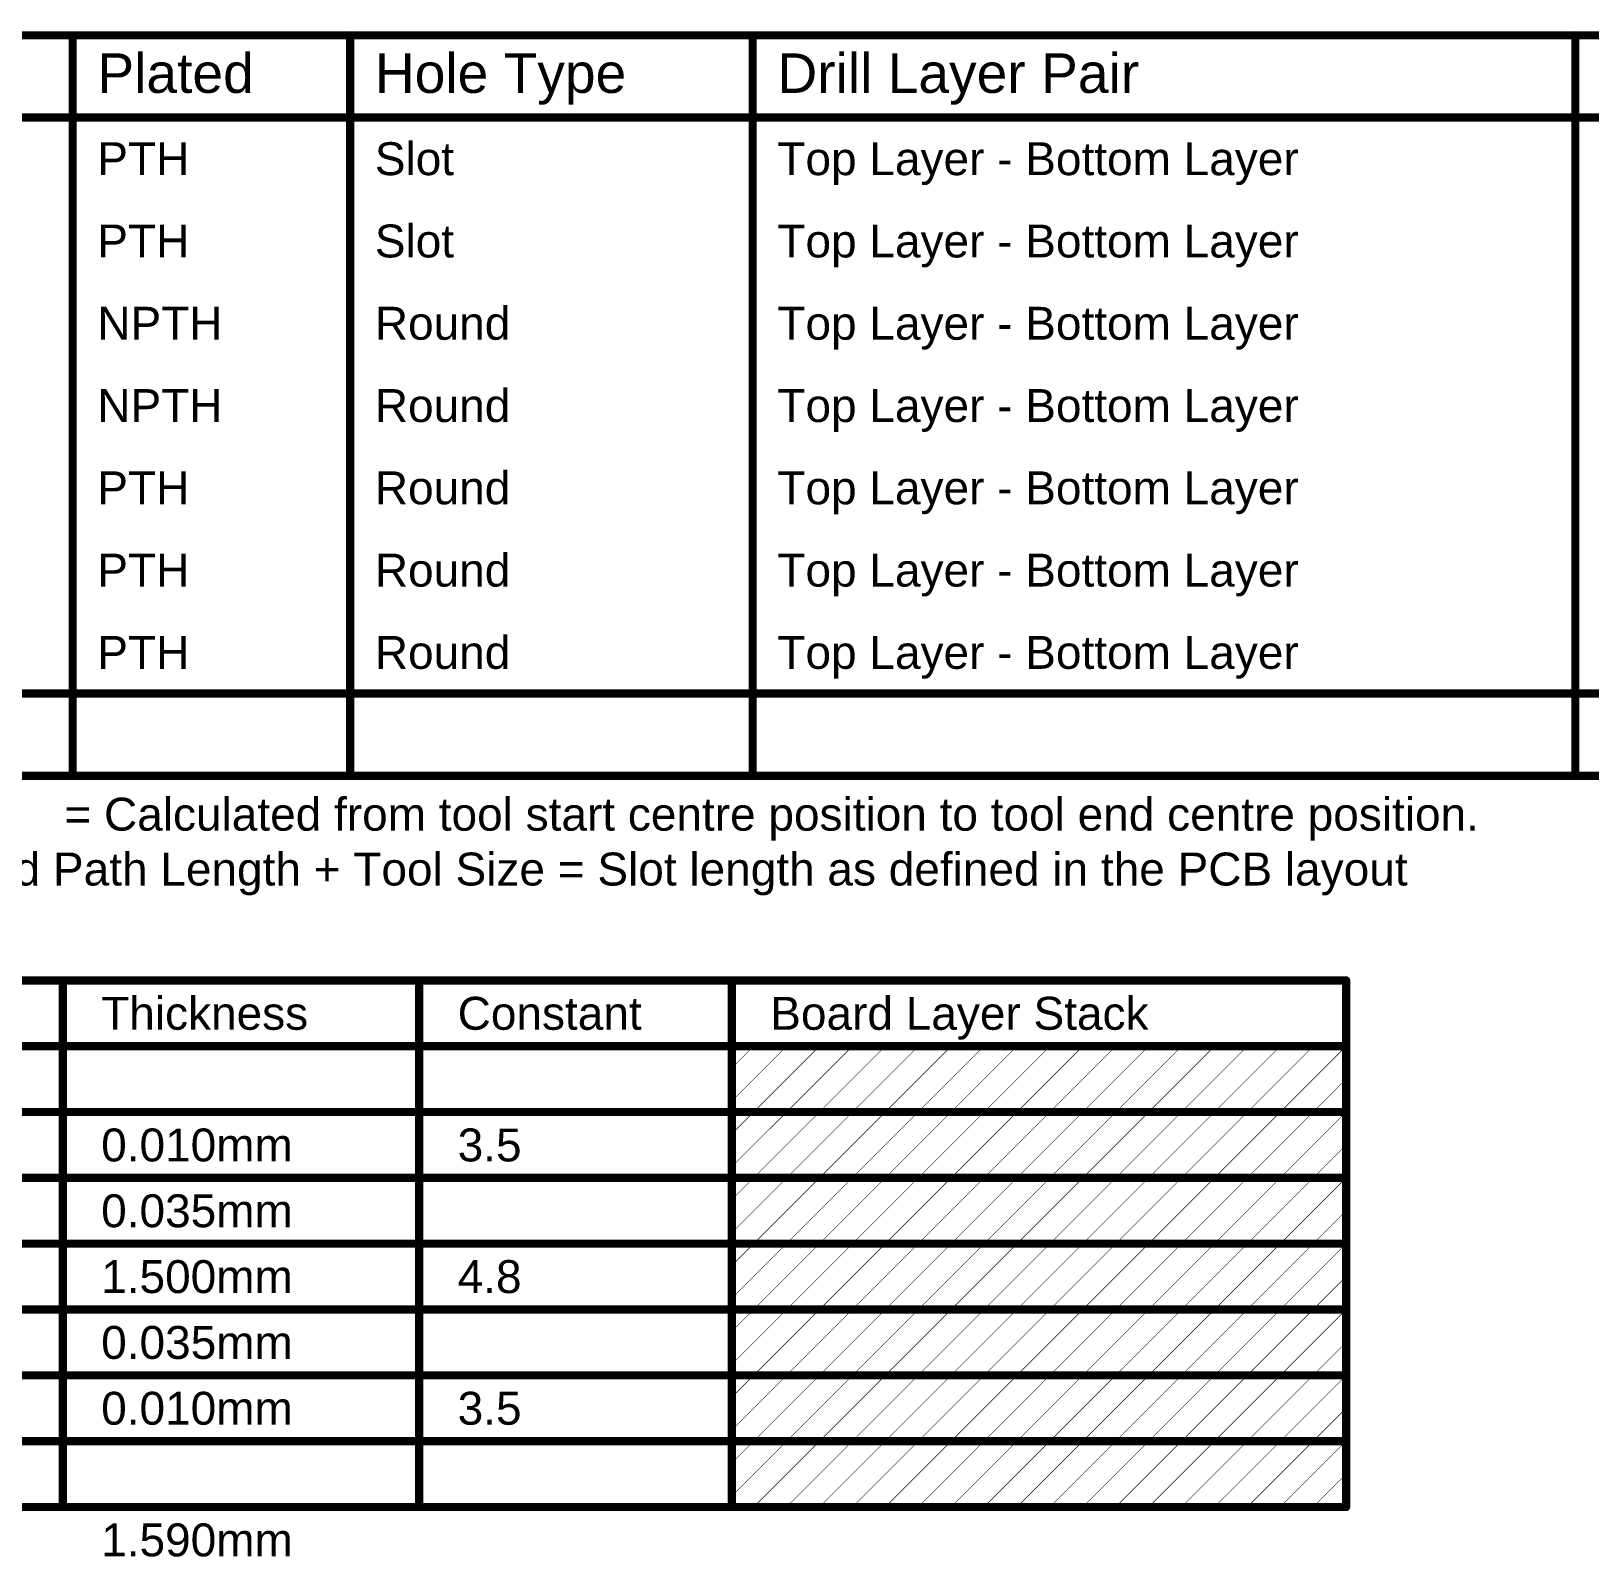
# Model space of a CAD drawing. Header units: inches. Extents: x -5 to 426, y -53 to 116.
# Drawn here: x 138.8 to 210.9, y -38.6 to 32.1 of the extents above; entities that cross this region are included whole.
import ezdxf

# ---------------------------------------------------------------- set-up
doc = ezdxf.new("R2010")
doc.units = ezdxf.units.IN
doc.layers.add('Drill Drawing', color=1, linetype='Continuous')
doc.layers.add('Fabrication', color=76, linetype='Continuous')
doc.styles.add('Arial', font='', dxfattribs={"height": 0.2})
doc.styles.get('Arial').set_extended_font_data('Arial')

msp = doc.modelspace()

# ---------------------------------------------------------------- linework, layer by layer
at = {"layer": 'Drill Drawing', "const_width": 0.381}
for points in [[(83.782, 31.901), (425.874, 31.901)], [(140.688, -2.389), (140.688, 31.901)], [(153.537, -2.389), (153.537, 31.901)], [(172.176, -2.389), (172.176, 31.901)], [(210.264, -2.389), (210.264, 31.901)], [(83.782, 28.091), (425.874, 28.091)], [(83.782, 1.421), (425.874, 1.421)], [(83.782, -2.389), (425.874, -2.389)]]:
    msp.add_lwpolyline(points, dxfattribs=at)
at = {"layer": 'Drill Drawing', "const_width": 0.191}
for points in [[(140.593, 31.901, 1), (140.783, 31.901, 1)], [(153.442, 31.901, 1), (153.633, 31.901, 1)], [(172.081, 31.901, 1), (172.271, 31.901, 1)], [(210.169, 31.901, 1), (210.36, 31.901, 1)], [(140.593, -2.389, 1), (140.783, -2.389, 1)], [(153.442, -2.389, 1), (153.633, -2.389, 1)], [(172.081, -2.389, 1), (172.271, -2.389, 1)], [(210.169, -2.389, 1), (210.36, -2.389, 1)]]:
    msp.add_lwpolyline(points, format="xyb", close=True, dxfattribs=at)
at = {"layer": 'Fabrication'}
for points, const_width in [([(84.366, -11.862), (199.652, -11.862)], 0.381), ([(140.231, -36.246), (140.231, -11.862)], 0.381), ([(156.737, -36.246), (156.737, -11.862)], 0.381), ([(171.212, -36.246), (171.212, -11.862)], 0.381), ([(199.652, -36.246), (199.652, -11.862)], 0.381), ([(84.366, -14.91), (199.652, -14.91)], 0.381), ([(171.212, -15.918), (172.22, -14.91)], 0.0254), ([(171.212, -17.442), (173.744, -14.91)], 0.0254), ([(172.22, -17.958), (175.268, -14.91)], 0.0254), ([(173.744, -17.958), (176.792, -14.91)], 0.0254), ([(175.268, -17.958), (178.316, -14.91)], 0.0254), ([(176.792, -17.958), (179.84, -14.91)], 0.0254), ([(178.316, -17.958), (181.364, -14.91)], 0.0254), ([(179.84, -17.958), (182.888, -14.91)], 0.0254), ([(181.364, -17.958), (184.412, -14.91)], 0.0254), ([(182.888, -17.958), (185.936, -14.91)], 0.0254), ([(184.412, -17.958), (187.46, -14.91)], 0.0254), ([(185.936, -17.958), (188.984, -14.91)], 0.0254), ([(187.46, -17.958), (190.508, -14.91)], 0.0254), ([(188.984, -17.958), (192.032, -14.91)], 0.0254), ([(190.508, -17.958), (193.556, -14.91)], 0.0254), ([(192.032, -17.958), (195.08, -14.91)], 0.0254), ([(193.556, -17.958), (196.604, -14.91)], 0.0254), ([(195.08, -17.958), (198.128, -14.91)], 0.0254), ([(196.604, -17.958), (199.652, -14.91)], 0.0254), ([(198.128, -17.958), (199.652, -16.434)], 0.0254), ([(118.393, -17.958), (140.231, -17.958)], 0.381), ([(140.231, -17.958), (156.737, -17.958)], 0.381), ([(156.737, -17.958), (171.212, -17.958)], 0.381), ([(171.212, -17.958), (199.652, -17.958)], 0.381), ([(171.212, -18.966), (172.22, -17.958)], 0.0254), ([(171.212, -20.49), (173.744, -17.958)], 0.0254), ([(172.22, -21.006), (175.268, -17.958)], 0.0254), ([(173.744, -21.006), (176.792, -17.958)], 0.0254), ([(175.268, -21.006), (178.316, -17.958)], 0.0254), ([(176.792, -21.006), (179.84, -17.958)], 0.0254), ([(178.316, -21.006), (181.364, -17.958)], 0.0254), ([(179.84, -21.006), (182.888, -17.958)], 0.0254), ([(181.364, -21.006), (184.412, -17.958)], 0.0254), ([(182.888, -21.006), (185.936, -17.958)], 0.0254), ([(184.412, -21.006), (187.46, -17.958)], 0.0254), ([(185.936, -21.006), (188.984, -17.958)], 0.0254), ([(187.46, -21.006), (190.508, -17.958)], 0.0254), ([(188.984, -21.006), (192.032, -17.958)], 0.0254), ([(190.508, -21.006), (193.556, -17.958)], 0.0254), ([(192.032, -21.006), (195.08, -17.958)], 0.0254), ([(193.556, -21.006), (196.604, -17.958)], 0.0254), ([(195.08, -21.006), (198.128, -17.958)], 0.0254), ([(196.604, -21.006), (199.652, -17.958)], 0.0254), ([(198.128, -21.006), (199.652, -19.482)], 0.0254), ([(118.393, -21.006), (140.231, -21.006)], 0.381), ([(140.231, -21.006), (156.737, -21.006)], 0.381), ([(156.737, -21.006), (171.212, -21.006)], 0.381), ([(171.212, -21.006), (199.652, -21.006)], 0.381), ([(171.212, -22.014), (172.22, -21.006)], 0.0254), ([(171.212, -23.538), (173.744, -21.006)], 0.0254), ([(172.22, -24.054), (175.268, -21.006)], 0.0254), ([(173.744, -24.054), (176.792, -21.006)], 0.0254), ([(175.268, -24.054), (178.316, -21.006)], 0.0254), ([(176.792, -24.054), (179.84, -21.006)], 0.0254), ([(178.316, -24.054), (181.364, -21.006)], 0.0254), ([(179.84, -24.054), (182.888, -21.006)], 0.0254), ([(181.364, -24.054), (184.412, -21.006)], 0.0254), ([(182.888, -24.054), (185.936, -21.006)], 0.0254), ([(184.412, -24.054), (187.46, -21.006)], 0.0254), ([(185.936, -24.054), (188.984, -21.006)], 0.0254), ([(187.46, -24.054), (190.508, -21.006)], 0.0254), ([(188.984, -24.054), (192.032, -21.006)], 0.0254), ([(190.508, -24.054), (193.556, -21.006)], 0.0254), ([(192.032, -24.054), (195.08, -21.006)], 0.0254), ([(193.556, -24.054), (196.604, -21.006)], 0.0254), ([(195.08, -24.054), (198.128, -21.006)], 0.0254), ([(196.604, -24.054), (199.652, -21.006)], 0.0254), ([(198.128, -24.054), (199.652, -22.53)], 0.0254), ([(118.393, -24.054), (140.231, -24.054)], 0.381), ([(140.231, -24.054), (156.737, -24.054)], 0.381), ([(156.737, -24.054), (171.212, -24.054)], 0.381), ([(171.212, -24.054), (199.652, -24.054)], 0.381), ([(171.212, -25.062), (172.22, -24.054)], 0.0254), ([(171.212, -26.586), (173.744, -24.054)], 0.0254), ([(172.22, -27.102), (175.268, -24.054)], 0.0254), ([(173.744, -27.102), (176.792, -24.054)], 0.0254), ([(175.268, -27.102), (178.316, -24.054)], 0.0254), ([(176.792, -27.102), (179.84, -24.054)], 0.0254), ([(178.316, -27.102), (181.364, -24.054)], 0.0254), ([(179.84, -27.102), (182.888, -24.054)], 0.0254), ([(181.364, -27.102), (184.412, -24.054)], 0.0254), ([(182.888, -27.102), (185.936, -24.054)], 0.0254), ([(184.412, -27.102), (187.46, -24.054)], 0.0254), ([(185.936, -27.102), (188.984, -24.054)], 0.0254), ([(187.46, -27.102), (190.508, -24.054)], 0.0254), ([(188.984, -27.102), (192.032, -24.054)], 0.0254), ([(190.508, -27.102), (193.556, -24.054)], 0.0254), ([(192.032, -27.102), (195.08, -24.054)], 0.0254), ([(193.556, -27.102), (196.604, -24.054)], 0.0254), ([(195.08, -27.102), (198.128, -24.054)], 0.0254), ([(196.604, -27.102), (199.652, -24.054)], 0.0254), ([(198.128, -27.102), (199.652, -25.578)], 0.0254), ([(118.393, -27.102), (140.231, -27.102)], 0.381), ([(140.231, -27.102), (156.737, -27.102)], 0.381), ([(156.737, -27.102), (171.212, -27.102)], 0.381), ([(171.212, -27.102), (199.652, -27.102)], 0.381), ([(171.212, -28.11), (172.22, -27.102)], 0.0254), ([(171.212, -29.634), (173.744, -27.102)], 0.0254), ([(172.22, -30.15), (175.268, -27.102)], 0.0254), ([(173.744, -30.15), (176.792, -27.102)], 0.0254), ([(175.268, -30.15), (178.316, -27.102)], 0.0254), ([(176.792, -30.15), (179.84, -27.102)], 0.0254), ([(178.316, -30.15), (181.364, -27.102)], 0.0254), ([(179.84, -30.15), (182.888, -27.102)], 0.0254), ([(181.364, -30.15), (184.412, -27.102)], 0.0254), ([(182.888, -30.15), (185.936, -27.102)], 0.0254), ([(184.412, -30.15), (187.46, -27.102)], 0.0254), ([(185.936, -30.15), (188.984, -27.102)], 0.0254), ([(187.46, -30.15), (190.508, -27.102)], 0.0254), ([(188.984, -30.15), (192.032, -27.102)], 0.0254), ([(190.508, -30.15), (193.556, -27.102)], 0.0254), ([(192.032, -30.15), (195.08, -27.102)], 0.0254), ([(193.556, -30.15), (196.604, -27.102)], 0.0254), ([(195.08, -30.15), (198.128, -27.102)], 0.0254), ([(196.604, -30.15), (199.652, -27.102)], 0.0254), ([(198.128, -30.15), (199.652, -28.626)], 0.0254), ([(118.393, -30.15), (140.231, -30.15)], 0.381), ([(140.231, -30.15), (156.737, -30.15)], 0.381), ([(156.737, -30.15), (171.212, -30.15)], 0.381), ([(171.212, -30.15), (199.652, -30.15)], 0.381), ([(171.212, -31.158), (172.22, -30.15)], 0.0254), ([(171.212, -32.682), (173.744, -30.15)], 0.0254), ([(172.22, -33.198), (175.268, -30.15)], 0.0254), ([(173.744, -33.198), (176.792, -30.15)], 0.0254), ([(175.268, -33.198), (178.316, -30.15)], 0.0254), ([(176.792, -33.198), (179.84, -30.15)], 0.0254), ([(178.316, -33.198), (181.364, -30.15)], 0.0254), ([(179.84, -33.198), (182.888, -30.15)], 0.0254), ([(181.364, -33.198), (184.412, -30.15)], 0.0254), ([(182.888, -33.198), (185.936, -30.15)], 0.0254), ([(184.412, -33.198), (187.46, -30.15)], 0.0254), ([(185.936, -33.198), (188.984, -30.15)], 0.0254), ([(187.46, -33.198), (190.508, -30.15)], 0.0254), ([(188.984, -33.198), (192.032, -30.15)], 0.0254), ([(190.508, -33.198), (193.556, -30.15)], 0.0254), ([(192.032, -33.198), (195.08, -30.15)], 0.0254), ([(193.556, -33.198), (196.604, -30.15)], 0.0254), ([(195.08, -33.198), (198.128, -30.15)], 0.0254), ([(196.604, -33.198), (199.652, -30.15)], 0.0254), ([(198.128, -33.198), (199.652, -31.674)], 0.0254), ([(118.393, -33.198), (140.231, -33.198)], 0.381), ([(140.231, -33.198), (156.737, -33.198)], 0.381), ([(156.737, -33.198), (171.212, -33.198)], 0.381), ([(171.212, -33.198), (199.652, -33.198)], 0.381), ([(171.212, -34.206), (172.22, -33.198)], 0.0254), ([(171.212, -35.73), (173.744, -33.198)], 0.0254), ([(172.22, -36.246), (175.268, -33.198)], 0.0254), ([(173.744, -36.246), (176.792, -33.198)], 0.0254), ([(175.268, -36.246), (178.316, -33.198)], 0.0254), ([(176.792, -36.246), (179.84, -33.198)], 0.0254), ([(178.316, -36.246), (181.364, -33.198)], 0.0254), ([(179.84, -36.246), (182.888, -33.198)], 0.0254), ([(181.364, -36.246), (184.412, -33.198)], 0.0254), ([(182.888, -36.246), (185.936, -33.198)], 0.0254), ([(184.412, -36.246), (187.46, -33.198)], 0.0254), ([(185.936, -36.246), (188.984, -33.198)], 0.0254), ([(187.46, -36.246), (190.508, -33.198)], 0.0254), ([(188.984, -36.246), (192.032, -33.198)], 0.0254), ([(190.508, -36.246), (193.556, -33.198)], 0.0254), ([(192.032, -36.246), (195.08, -33.198)], 0.0254), ([(193.556, -36.246), (196.604, -33.198)], 0.0254), ([(195.08, -36.246), (198.128, -33.198)], 0.0254), ([(196.604, -36.246), (199.652, -33.198)], 0.0254), ([(198.128, -36.246), (199.652, -34.722)], 0.0254), ([(118.393, -36.246), (140.231, -36.246)], 0.381), ([(140.231, -36.246), (156.737, -36.246)], 0.381), ([(156.737, -36.246), (171.212, -36.246)], 0.381), ([(171.212, -36.246), (199.652, -36.246)], 0.381)]:
    msp.add_lwpolyline(points, dxfattribs=dict(at, const_width=const_width))
for points, const_width in [([(140.136, -11.862, 1), (140.327, -11.862, 1)], 0.191), ([(156.642, -11.862, 1), (156.833, -11.862, 1)], 0.191), ([(171.117, -11.862, 1), (171.307, -11.862, 1)], 0.191), ([(199.556, -11.862, 1), (199.747, -11.862, 1)], 0.191), ([(199.556, -11.862, 1), (199.747, -11.862, 1)], 0.191), ([(172.213, -14.91, 1), (172.226, -14.91, 1)], 0.0127), ([(173.737, -14.91, 1), (173.75, -14.91, 1)], 0.0127), ([(175.261, -14.91, 1), (175.274, -14.91, 1)], 0.0127), ([(176.785, -14.91, 1), (176.798, -14.91, 1)], 0.0127), ([(178.309, -14.91, 1), (178.322, -14.91, 1)], 0.0127), ([(179.833, -14.91, 1), (179.846, -14.91, 1)], 0.0127), ([(181.357, -14.91, 1), (181.37, -14.91, 1)], 0.0127), ([(182.881, -14.91, 1), (182.894, -14.91, 1)], 0.0127), ([(184.405, -14.91, 1), (184.418, -14.91, 1)], 0.0127), ([(185.929, -14.91, 1), (185.942, -14.91, 1)], 0.0127), ([(187.453, -14.91, 1), (187.466, -14.91, 1)], 0.0127), ([(188.977, -14.91, 1), (188.99, -14.91, 1)], 0.0127), ([(190.501, -14.91, 1), (190.514, -14.91, 1)], 0.0127), ([(192.025, -14.91, 1), (192.038, -14.91, 1)], 0.0127), ([(193.549, -14.91, 1), (193.562, -14.91, 1)], 0.0127), ([(195.073, -14.91, 1), (195.086, -14.91, 1)], 0.0127), ([(196.597, -14.91, 1), (196.61, -14.91, 1)], 0.0127), ([(198.121, -14.91, 1), (198.134, -14.91, 1)], 0.0127), ([(199.556, -14.91, 1), (199.747, -14.91, 1)], 0.191), ([(199.645, -14.91, 1), (199.658, -14.91, 1)], 0.0127), ([(171.205, -15.918, 1), (171.218, -15.918, 1)], 0.0127), ([(199.645, -16.434, 1), (199.658, -16.434, 1)], 0.0127), ([(140.136, -17.958, 1), (140.327, -17.958, 1)], 0.191), ([(140.136, -17.958, 1), (140.327, -17.958, 1)], 0.191), ([(156.642, -17.958, 1), (156.833, -17.958, 1)], 0.191), ([(156.642, -17.958, 1), (156.833, -17.958, 1)], 0.191), ([(171.117, -17.958, 1), (171.307, -17.958, 1)], 0.191), ([(171.117, -17.958, 1), (171.307, -17.958, 1)], 0.191), ([(171.205, -17.442, 1), (171.218, -17.442, 1)], 0.0127), ([(172.213, -17.958, 1), (172.226, -17.958, 1)], 0.0127), ([(172.213, -17.958, 1), (172.226, -17.958, 1)], 0.0127), ([(173.737, -17.958, 1), (173.75, -17.958, 1)], 0.0127), ([(173.737, -17.958, 1), (173.75, -17.958, 1)], 0.0127), ([(175.261, -17.958, 1), (175.274, -17.958, 1)], 0.0127), ([(175.261, -17.958, 1), (175.274, -17.958, 1)], 0.0127), ([(176.785, -17.958, 1), (176.798, -17.958, 1)], 0.0127), ([(176.785, -17.958, 1), (176.798, -17.958, 1)], 0.0127), ([(178.309, -17.958, 1), (178.322, -17.958, 1)], 0.0127), ([(178.309, -17.958, 1), (178.322, -17.958, 1)], 0.0127), ([(179.833, -17.958, 1), (179.846, -17.958, 1)], 0.0127), ([(179.833, -17.958, 1), (179.846, -17.958, 1)], 0.0127), ([(181.357, -17.958, 1), (181.37, -17.958, 1)], 0.0127), ([(181.357, -17.958, 1), (181.37, -17.958, 1)], 0.0127), ([(182.881, -17.958, 1), (182.894, -17.958, 1)], 0.0127), ([(182.881, -17.958, 1), (182.894, -17.958, 1)], 0.0127), ([(184.405, -17.958, 1), (184.418, -17.958, 1)], 0.0127), ([(184.405, -17.958, 1), (184.418, -17.958, 1)], 0.0127), ([(185.929, -17.958, 1), (185.942, -17.958, 1)], 0.0127), ([(185.929, -17.958, 1), (185.942, -17.958, 1)], 0.0127), ([(187.453, -17.958, 1), (187.466, -17.958, 1)], 0.0127), ([(187.453, -17.958, 1), (187.466, -17.958, 1)], 0.0127), ([(188.977, -17.958, 1), (188.99, -17.958, 1)], 0.0127), ([(188.977, -17.958, 1), (188.99, -17.958, 1)], 0.0127), ([(190.501, -17.958, 1), (190.514, -17.958, 1)], 0.0127), ([(190.501, -17.958, 1), (190.514, -17.958, 1)], 0.0127), ([(192.025, -17.958, 1), (192.038, -17.958, 1)], 0.0127), ([(192.025, -17.958, 1), (192.038, -17.958, 1)], 0.0127), ([(193.549, -17.958, 1), (193.562, -17.958, 1)], 0.0127), ([(193.549, -17.958, 1), (193.562, -17.958, 1)], 0.0127), ([(195.073, -17.958, 1), (195.086, -17.958, 1)], 0.0127), ([(195.073, -17.958, 1), (195.086, -17.958, 1)], 0.0127), ([(196.597, -17.958, 1), (196.61, -17.958, 1)], 0.0127), ([(196.597, -17.958, 1), (196.61, -17.958, 1)], 0.0127), ([(198.121, -17.958, 1), (198.134, -17.958, 1)], 0.0127), ([(198.121, -17.958, 1), (198.134, -17.958, 1)], 0.0127), ([(199.556, -17.958, 1), (199.747, -17.958, 1)], 0.191), ([(199.645, -17.958, 1), (199.658, -17.958, 1)], 0.0127), ([(171.205, -18.966, 1), (171.218, -18.966, 1)], 0.0127), ([(199.645, -19.482, 1), (199.658, -19.482, 1)], 0.0127), ([(140.136, -21.006, 1), (140.327, -21.006, 1)], 0.191), ([(140.136, -21.006, 1), (140.327, -21.006, 1)], 0.191), ([(156.642, -21.006, 1), (156.833, -21.006, 1)], 0.191), ([(156.642, -21.006, 1), (156.833, -21.006, 1)], 0.191), ([(171.117, -21.006, 1), (171.307, -21.006, 1)], 0.191), ([(171.117, -21.006, 1), (171.307, -21.006, 1)], 0.191), ([(171.205, -20.49, 1), (171.218, -20.49, 1)], 0.0127), ([(199.556, -21.006, 1), (199.747, -21.006, 1)], 0.191), ([(172.213, -21.006, 1), (172.226, -21.006, 1)], 0.0127), ([(172.213, -21.006, 1), (172.226, -21.006, 1)], 0.0127), ([(173.737, -21.006, 1), (173.75, -21.006, 1)], 0.0127), ([(173.737, -21.006, 1), (173.75, -21.006, 1)], 0.0127), ([(175.261, -21.006, 1), (175.274, -21.006, 1)], 0.0127), ([(175.261, -21.006, 1), (175.274, -21.006, 1)], 0.0127), ([(176.785, -21.006, 1), (176.798, -21.006, 1)], 0.0127), ([(176.785, -21.006, 1), (176.798, -21.006, 1)], 0.0127), ([(178.309, -21.006, 1), (178.322, -21.006, 1)], 0.0127), ([(178.309, -21.006, 1), (178.322, -21.006, 1)], 0.0127), ([(179.833, -21.006, 1), (179.846, -21.006, 1)], 0.0127), ([(179.833, -21.006, 1), (179.846, -21.006, 1)], 0.0127), ([(181.357, -21.006, 1), (181.37, -21.006, 1)], 0.0127), ([(181.357, -21.006, 1), (181.37, -21.006, 1)], 0.0127), ([(182.881, -21.006, 1), (182.894, -21.006, 1)], 0.0127), ([(182.881, -21.006, 1), (182.894, -21.006, 1)], 0.0127), ([(184.405, -21.006, 1), (184.418, -21.006, 1)], 0.0127), ([(184.405, -21.006, 1), (184.418, -21.006, 1)], 0.0127), ([(185.929, -21.006, 1), (185.942, -21.006, 1)], 0.0127), ([(185.929, -21.006, 1), (185.942, -21.006, 1)], 0.0127), ([(187.453, -21.006, 1), (187.466, -21.006, 1)], 0.0127), ([(187.453, -21.006, 1), (187.466, -21.006, 1)], 0.0127), ([(188.977, -21.006, 1), (188.99, -21.006, 1)], 0.0127), ([(188.977, -21.006, 1), (188.99, -21.006, 1)], 0.0127), ([(190.501, -21.006, 1), (190.514, -21.006, 1)], 0.0127), ([(190.501, -21.006, 1), (190.514, -21.006, 1)], 0.0127), ([(192.025, -21.006, 1), (192.038, -21.006, 1)], 0.0127), ([(192.025, -21.006, 1), (192.038, -21.006, 1)], 0.0127), ([(193.549, -21.006, 1), (193.562, -21.006, 1)], 0.0127), ([(193.549, -21.006, 1), (193.562, -21.006, 1)], 0.0127), ([(195.073, -21.006, 1), (195.086, -21.006, 1)], 0.0127), ([(195.073, -21.006, 1), (195.086, -21.006, 1)], 0.0127), ([(196.597, -21.006, 1), (196.61, -21.006, 1)], 0.0127), ([(196.597, -21.006, 1), (196.61, -21.006, 1)], 0.0127), ([(198.121, -21.006, 1), (198.134, -21.006, 1)], 0.0127), ([(198.121, -21.006, 1), (198.134, -21.006, 1)], 0.0127), ([(199.645, -21.006, 1), (199.658, -21.006, 1)], 0.0127), ([(171.205, -22.014, 1), (171.218, -22.014, 1)], 0.0127), ([(199.645, -22.53, 1), (199.658, -22.53, 1)], 0.0127), ([(171.205, -23.538, 1), (171.218, -23.538, 1)], 0.0127), ([(140.136, -24.054, 1), (140.327, -24.054, 1)], 0.191), ([(140.136, -24.054, 1), (140.327, -24.054, 1)], 0.191), ([(156.642, -24.054, 1), (156.833, -24.054, 1)], 0.191), ([(156.642, -24.054, 1), (156.833, -24.054, 1)], 0.191), ([(171.117, -24.054, 1), (171.307, -24.054, 1)], 0.191), ([(171.117, -24.054, 1), (171.307, -24.054, 1)], 0.191), ([(172.213, -24.054, 1), (172.226, -24.054, 1)], 0.0127), ([(172.213, -24.054, 1), (172.226, -24.054, 1)], 0.0127), ([(173.737, -24.054, 1), (173.75, -24.054, 1)], 0.0127), ([(173.737, -24.054, 1), (173.75, -24.054, 1)], 0.0127), ([(175.261, -24.054, 1), (175.274, -24.054, 1)], 0.0127), ([(175.261, -24.054, 1), (175.274, -24.054, 1)], 0.0127), ([(176.785, -24.054, 1), (176.798, -24.054, 1)], 0.0127), ([(176.785, -24.054, 1), (176.798, -24.054, 1)], 0.0127), ([(178.309, -24.054, 1), (178.322, -24.054, 1)], 0.0127), ([(178.309, -24.054, 1), (178.322, -24.054, 1)], 0.0127), ([(179.833, -24.054, 1), (179.846, -24.054, 1)], 0.0127), ([(179.833, -24.054, 1), (179.846, -24.054, 1)], 0.0127), ([(181.357, -24.054, 1), (181.37, -24.054, 1)], 0.0127), ([(181.357, -24.054, 1), (181.37, -24.054, 1)], 0.0127), ([(182.881, -24.054, 1), (182.894, -24.054, 1)], 0.0127), ([(182.881, -24.054, 1), (182.894, -24.054, 1)], 0.0127), ([(184.405, -24.054, 1), (184.418, -24.054, 1)], 0.0127), ([(184.405, -24.054, 1), (184.418, -24.054, 1)], 0.0127), ([(185.929, -24.054, 1), (185.942, -24.054, 1)], 0.0127), ([(185.929, -24.054, 1), (185.942, -24.054, 1)], 0.0127), ([(187.453, -24.054, 1), (187.466, -24.054, 1)], 0.0127), ([(187.453, -24.054, 1), (187.466, -24.054, 1)], 0.0127), ([(188.977, -24.054, 1), (188.99, -24.054, 1)], 0.0127), ([(188.977, -24.054, 1), (188.99, -24.054, 1)], 0.0127), ([(190.501, -24.054, 1), (190.514, -24.054, 1)], 0.0127), ([(190.501, -24.054, 1), (190.514, -24.054, 1)], 0.0127), ([(192.025, -24.054, 1), (192.038, -24.054, 1)], 0.0127), ([(192.025, -24.054, 1), (192.038, -24.054, 1)], 0.0127), ([(193.549, -24.054, 1), (193.562, -24.054, 1)], 0.0127), ([(193.549, -24.054, 1), (193.562, -24.054, 1)], 0.0127), ([(195.073, -24.054, 1), (195.086, -24.054, 1)], 0.0127), ([(195.073, -24.054, 1), (195.086, -24.054, 1)], 0.0127), ([(196.597, -24.054, 1), (196.61, -24.054, 1)], 0.0127), ([(196.597, -24.054, 1), (196.61, -24.054, 1)], 0.0127), ([(198.121, -24.054, 1), (198.134, -24.054, 1)], 0.0127), ([(198.121, -24.054, 1), (198.134, -24.054, 1)], 0.0127), ([(199.556, -24.054, 1), (199.747, -24.054, 1)], 0.191), ([(199.645, -24.054, 1), (199.658, -24.054, 1)], 0.0127), ([(171.205, -25.062, 1), (171.218, -25.062, 1)], 0.0127), ([(199.645, -25.578, 1), (199.658, -25.578, 1)], 0.0127), ([(171.205, -26.586, 1), (171.218, -26.586, 1)], 0.0127), ([(140.136, -27.102, 1), (140.327, -27.102, 1)], 0.191), ([(140.136, -27.102, 1), (140.327, -27.102, 1)], 0.191), ([(156.642, -27.102, 1), (156.833, -27.102, 1)], 0.191), ([(156.642, -27.102, 1), (156.833, -27.102, 1)], 0.191), ([(171.117, -27.102, 1), (171.307, -27.102, 1)], 0.191), ([(171.117, -27.102, 1), (171.307, -27.102, 1)], 0.191), ([(172.213, -27.102, 1), (172.226, -27.102, 1)], 0.0127), ([(172.213, -27.102, 1), (172.226, -27.102, 1)], 0.0127), ([(173.737, -27.102, 1), (173.75, -27.102, 1)], 0.0127), ([(173.737, -27.102, 1), (173.75, -27.102, 1)], 0.0127), ([(175.261, -27.102, 1), (175.274, -27.102, 1)], 0.0127), ([(175.261, -27.102, 1), (175.274, -27.102, 1)], 0.0127), ([(176.785, -27.102, 1), (176.798, -27.102, 1)], 0.0127), ([(176.785, -27.102, 1), (176.798, -27.102, 1)], 0.0127), ([(178.309, -27.102, 1), (178.322, -27.102, 1)], 0.0127), ([(178.309, -27.102, 1), (178.322, -27.102, 1)], 0.0127), ([(179.833, -27.102, 1), (179.846, -27.102, 1)], 0.0127), ([(179.833, -27.102, 1), (179.846, -27.102, 1)], 0.0127), ([(181.357, -27.102, 1), (181.37, -27.102, 1)], 0.0127), ([(181.357, -27.102, 1), (181.37, -27.102, 1)], 0.0127), ([(182.881, -27.102, 1), (182.894, -27.102, 1)], 0.0127), ([(182.881, -27.102, 1), (182.894, -27.102, 1)], 0.0127), ([(184.405, -27.102, 1), (184.418, -27.102, 1)], 0.0127), ([(184.405, -27.102, 1), (184.418, -27.102, 1)], 0.0127), ([(185.929, -27.102, 1), (185.942, -27.102, 1)], 0.0127), ([(185.929, -27.102, 1), (185.942, -27.102, 1)], 0.0127), ([(187.453, -27.102, 1), (187.466, -27.102, 1)], 0.0127), ([(187.453, -27.102, 1), (187.466, -27.102, 1)], 0.0127), ([(188.977, -27.102, 1), (188.99, -27.102, 1)], 0.0127), ([(188.977, -27.102, 1), (188.99, -27.102, 1)], 0.0127), ([(190.501, -27.102, 1), (190.514, -27.102, 1)], 0.0127), ([(190.501, -27.102, 1), (190.514, -27.102, 1)], 0.0127), ([(192.025, -27.102, 1), (192.038, -27.102, 1)], 0.0127), ([(192.025, -27.102, 1), (192.038, -27.102, 1)], 0.0127), ([(193.549, -27.102, 1), (193.562, -27.102, 1)], 0.0127), ([(193.549, -27.102, 1), (193.562, -27.102, 1)], 0.0127), ([(195.073, -27.102, 1), (195.086, -27.102, 1)], 0.0127), ([(195.073, -27.102, 1), (195.086, -27.102, 1)], 0.0127), ([(196.597, -27.102, 1), (196.61, -27.102, 1)], 0.0127), ([(196.597, -27.102, 1), (196.61, -27.102, 1)], 0.0127), ([(198.121, -27.102, 1), (198.134, -27.102, 1)], 0.0127), ([(198.121, -27.102, 1), (198.134, -27.102, 1)], 0.0127), ([(199.556, -27.102, 1), (199.747, -27.102, 1)], 0.191), ([(199.645, -27.102, 1), (199.658, -27.102, 1)], 0.0127), ([(171.205, -28.11, 1), (171.218, -28.11, 1)], 0.0127), ([(199.645, -28.626, 1), (199.658, -28.626, 1)], 0.0127), ([(140.136, -30.15, 1), (140.327, -30.15, 1)], 0.191), ([(140.136, -30.15, 1), (140.327, -30.15, 1)], 0.191), ([(156.642, -30.15, 1), (156.833, -30.15, 1)], 0.191), ([(156.642, -30.15, 1), (156.833, -30.15, 1)], 0.191), ([(171.117, -30.15, 1), (171.307, -30.15, 1)], 0.191), ([(171.117, -30.15, 1), (171.307, -30.15, 1)], 0.191), ([(171.205, -29.634, 1), (171.218, -29.634, 1)], 0.0127), ([(172.213, -30.15, 1), (172.226, -30.15, 1)], 0.0127), ([(172.213, -30.15, 1), (172.226, -30.15, 1)], 0.0127), ([(173.737, -30.15, 1), (173.75, -30.15, 1)], 0.0127), ([(173.737, -30.15, 1), (173.75, -30.15, 1)], 0.0127), ([(175.261, -30.15, 1), (175.274, -30.15, 1)], 0.0127), ([(175.261, -30.15, 1), (175.274, -30.15, 1)], 0.0127), ([(176.785, -30.15, 1), (176.798, -30.15, 1)], 0.0127), ([(176.785, -30.15, 1), (176.798, -30.15, 1)], 0.0127), ([(178.309, -30.15, 1), (178.322, -30.15, 1)], 0.0127), ([(178.309, -30.15, 1), (178.322, -30.15, 1)], 0.0127), ([(179.833, -30.15, 1), (179.846, -30.15, 1)], 0.0127), ([(179.833, -30.15, 1), (179.846, -30.15, 1)], 0.0127), ([(181.357, -30.15, 1), (181.37, -30.15, 1)], 0.0127), ([(181.357, -30.15, 1), (181.37, -30.15, 1)], 0.0127), ([(182.881, -30.15, 1), (182.894, -30.15, 1)], 0.0127), ([(182.881, -30.15, 1), (182.894, -30.15, 1)], 0.0127), ([(184.405, -30.15, 1), (184.418, -30.15, 1)], 0.0127), ([(184.405, -30.15, 1), (184.418, -30.15, 1)], 0.0127), ([(185.929, -30.15, 1), (185.942, -30.15, 1)], 0.0127), ([(185.929, -30.15, 1), (185.942, -30.15, 1)], 0.0127), ([(187.453, -30.15, 1), (187.466, -30.15, 1)], 0.0127), ([(187.453, -30.15, 1), (187.466, -30.15, 1)], 0.0127), ([(188.977, -30.15, 1), (188.99, -30.15, 1)], 0.0127), ([(188.977, -30.15, 1), (188.99, -30.15, 1)], 0.0127), ([(190.501, -30.15, 1), (190.514, -30.15, 1)], 0.0127), ([(190.501, -30.15, 1), (190.514, -30.15, 1)], 0.0127), ([(192.025, -30.15, 1), (192.038, -30.15, 1)], 0.0127), ([(192.025, -30.15, 1), (192.038, -30.15, 1)], 0.0127), ([(193.549, -30.15, 1), (193.562, -30.15, 1)], 0.0127), ([(193.549, -30.15, 1), (193.562, -30.15, 1)], 0.0127), ([(195.073, -30.15, 1), (195.086, -30.15, 1)], 0.0127), ([(195.073, -30.15, 1), (195.086, -30.15, 1)], 0.0127), ([(196.597, -30.15, 1), (196.61, -30.15, 1)], 0.0127), ([(196.597, -30.15, 1), (196.61, -30.15, 1)], 0.0127), ([(198.121, -30.15, 1), (198.134, -30.15, 1)], 0.0127), ([(198.121, -30.15, 1), (198.134, -30.15, 1)], 0.0127), ([(199.556, -30.15, 1), (199.747, -30.15, 1)], 0.191), ([(199.645, -30.15, 1), (199.658, -30.15, 1)], 0.0127), ([(171.205, -31.158, 1), (171.218, -31.158, 1)], 0.0127), ([(199.645, -31.674, 1), (199.658, -31.674, 1)], 0.0127), ([(140.136, -33.198, 1), (140.327, -33.198, 1)], 0.191), ([(140.136, -33.198, 1), (140.327, -33.198, 1)], 0.191), ([(156.642, -33.198, 1), (156.833, -33.198, 1)], 0.191), ([(156.642, -33.198, 1), (156.833, -33.198, 1)], 0.191), ([(171.117, -33.198, 1), (171.307, -33.198, 1)], 0.191), ([(171.117, -33.198, 1), (171.307, -33.198, 1)], 0.191), ([(171.205, -32.682, 1), (171.218, -32.682, 1)], 0.0127), ([(172.213, -33.198, 1), (172.226, -33.198, 1)], 0.0127), ([(172.213, -33.198, 1), (172.226, -33.198, 1)], 0.0127), ([(173.737, -33.198, 1), (173.75, -33.198, 1)], 0.0127), ([(173.737, -33.198, 1), (173.75, -33.198, 1)], 0.0127), ([(175.261, -33.198, 1), (175.274, -33.198, 1)], 0.0127), ([(175.261, -33.198, 1), (175.274, -33.198, 1)], 0.0127), ([(176.785, -33.198, 1), (176.798, -33.198, 1)], 0.0127), ([(176.785, -33.198, 1), (176.798, -33.198, 1)], 0.0127), ([(178.309, -33.198, 1), (178.322, -33.198, 1)], 0.0127), ([(178.309, -33.198, 1), (178.322, -33.198, 1)], 0.0127), ([(179.833, -33.198, 1), (179.846, -33.198, 1)], 0.0127), ([(179.833, -33.198, 1), (179.846, -33.198, 1)], 0.0127), ([(181.357, -33.198, 1), (181.37, -33.198, 1)], 0.0127), ([(181.357, -33.198, 1), (181.37, -33.198, 1)], 0.0127), ([(182.881, -33.198, 1), (182.894, -33.198, 1)], 0.0127), ([(182.881, -33.198, 1), (182.894, -33.198, 1)], 0.0127), ([(184.405, -33.198, 1), (184.418, -33.198, 1)], 0.0127), ([(184.405, -33.198, 1), (184.418, -33.198, 1)], 0.0127), ([(185.929, -33.198, 1), (185.942, -33.198, 1)], 0.0127), ([(185.929, -33.198, 1), (185.942, -33.198, 1)], 0.0127), ([(187.453, -33.198, 1), (187.466, -33.198, 1)], 0.0127), ([(187.453, -33.198, 1), (187.466, -33.198, 1)], 0.0127), ([(188.977, -33.198, 1), (188.99, -33.198, 1)], 0.0127), ([(188.977, -33.198, 1), (188.99, -33.198, 1)], 0.0127), ([(190.501, -33.198, 1), (190.514, -33.198, 1)], 0.0127), ([(190.501, -33.198, 1), (190.514, -33.198, 1)], 0.0127), ([(192.025, -33.198, 1), (192.038, -33.198, 1)], 0.0127), ([(192.025, -33.198, 1), (192.038, -33.198, 1)], 0.0127), ([(193.549, -33.198, 1), (193.562, -33.198, 1)], 0.0127), ([(193.549, -33.198, 1), (193.562, -33.198, 1)], 0.0127), ([(195.073, -33.198, 1), (195.086, -33.198, 1)], 0.0127), ([(195.073, -33.198, 1), (195.086, -33.198, 1)], 0.0127), ([(196.597, -33.198, 1), (196.61, -33.198, 1)], 0.0127), ([(196.597, -33.198, 1), (196.61, -33.198, 1)], 0.0127), ([(198.121, -33.198, 1), (198.134, -33.198, 1)], 0.0127), ([(198.121, -33.198, 1), (198.134, -33.198, 1)], 0.0127), ([(199.556, -33.198, 1), (199.747, -33.198, 1)], 0.191), ([(199.645, -33.198, 1), (199.658, -33.198, 1)], 0.0127), ([(171.205, -34.206, 1), (171.218, -34.206, 1)], 0.0127), ([(199.645, -34.722, 1), (199.658, -34.722, 1)], 0.0127), ([(140.136, -36.246, 1), (140.327, -36.246, 1)], 0.191), ([(140.136, -36.246, 1), (140.327, -36.246, 1)], 0.191), ([(140.136, -36.246, 1), (140.327, -36.246, 1)], 0.191), ([(156.642, -36.246, 1), (156.833, -36.246, 1)], 0.191), ([(156.642, -36.246, 1), (156.833, -36.246, 1)], 0.191), ([(156.642, -36.246, 1), (156.833, -36.246, 1)], 0.191), ([(171.117, -36.246, 1), (171.307, -36.246, 1)], 0.191), ([(171.117, -36.246, 1), (171.307, -36.246, 1)], 0.191), ([(171.117, -36.246, 1), (171.307, -36.246, 1)], 0.191), ([(171.205, -35.73, 1), (171.218, -35.73, 1)], 0.0127), ([(199.556, -36.246, 1), (199.747, -36.246, 1)], 0.191), ([(199.556, -36.246, 1), (199.747, -36.246, 1)], 0.191), ([(172.213, -36.246, 1), (172.226, -36.246, 1)], 0.0127), ([(173.737, -36.246, 1), (173.75, -36.246, 1)], 0.0127), ([(175.261, -36.246, 1), (175.274, -36.246, 1)], 0.0127), ([(176.785, -36.246, 1), (176.798, -36.246, 1)], 0.0127), ([(178.309, -36.246, 1), (178.322, -36.246, 1)], 0.0127), ([(179.833, -36.246, 1), (179.846, -36.246, 1)], 0.0127), ([(181.357, -36.246, 1), (181.37, -36.246, 1)], 0.0127), ([(182.881, -36.246, 1), (182.894, -36.246, 1)], 0.0127), ([(184.405, -36.246, 1), (184.418, -36.246, 1)], 0.0127), ([(185.929, -36.246, 1), (185.942, -36.246, 1)], 0.0127), ([(187.453, -36.246, 1), (187.466, -36.246, 1)], 0.0127), ([(188.977, -36.246, 1), (188.99, -36.246, 1)], 0.0127), ([(190.501, -36.246, 1), (190.514, -36.246, 1)], 0.0127), ([(192.025, -36.246, 1), (192.038, -36.246, 1)], 0.0127), ([(193.549, -36.246, 1), (193.562, -36.246, 1)], 0.0127), ([(195.073, -36.246, 1), (195.086, -36.246, 1)], 0.0127), ([(196.597, -36.246, 1), (196.61, -36.246, 1)], 0.0127), ([(198.121, -36.246, 1), (198.134, -36.246, 1)], 0.0127)]:
    msp.add_lwpolyline(points, format="xyb", close=True, dxfattribs=dict(at, const_width=const_width))

# ---------------------------------------------------------------- texts
at = {"layer": 'Drill Drawing', "style": 'Arial'}
for s, height, p in [('Plated', 1.8288, (141.831, 29.234)), ('Hole Type', 1.8288, (154.68, 29.234)), ('Drill Layer Pair', 1.8288, (173.319, 29.234)), ('PTH', 1.524, (141.831, 25.424)), ('Slot', 1.524, (154.68, 25.424)), ('Top Layer - Bottom Layer', 1.524, (173.319, 25.424)), ('PTH', 1.524, (141.831, 21.614)), ('Slot', 1.524, (154.68, 21.614)), ('Top Layer - Bottom Layer', 1.524, (173.319, 21.614)), ('NPTH', 1.524, (141.831, 17.804)), ('Round', 1.524, (154.68, 17.804)), ('Top Layer - Bottom Layer', 1.524, (173.319, 17.804)), ('NPTH', 1.524, (141.831, 13.994)), ('Round', 1.524, (154.68, 13.994)), ('Top Layer - Bottom Layer', 1.524, (173.319, 13.994)), ('PTH', 1.524, (141.831, 10.184)), ('Round', 1.524, (154.68, 10.184)), ('Top Layer - Bottom Layer', 1.524, (173.319, 10.184)), ('Round', 1.524, (154.68, 6.374)), ('PTH', 1.524, (141.831, 6.374)), ('Top Layer - Bottom Layer', 1.524, (173.319, 6.374)), ('PTH', 1.524, (141.831, 2.564)), ('Round', 1.524, (154.68, 2.564)), ('Top Layer - Bottom Layer', 1.524, (173.319, 2.564)), ('= Calculated from tool start centre position to tool end centre position.', 1.524, (140.306, -4.928)), (' = Routed Path Length + Tool Size = Slot length as defined in the PCB layout', 1.524, (129.895, -7.468))]:
    msp.add_text(s, height=height, dxfattribs=at).set_placement(p)
at = {"layer": 'Fabrication', "style": 'Arial'}
for s, p in [('Thickness', (142.009, -14.148)), ('Constant', (158.515, -14.148)), ('Board Layer Stack', (172.99, -14.148)), ('0.010mm', (142.009, -20.244)), ('3.5', (158.515, -20.244)), ('0.035mm', (142.009, -23.292)), ('1.500mm', (142.009, -26.34)), ('4.8', (158.515, -26.34)), ('0.035mm', (142.009, -29.388)), ('0.010mm', (142.009, -32.436)), ('3.5', (158.515, -32.436)), ('1.590mm', (142.009, -38.532))]:
    msp.add_text(s, height=1.524, dxfattribs=at).set_placement(p)

doc.saveas('drawing.dxf')
